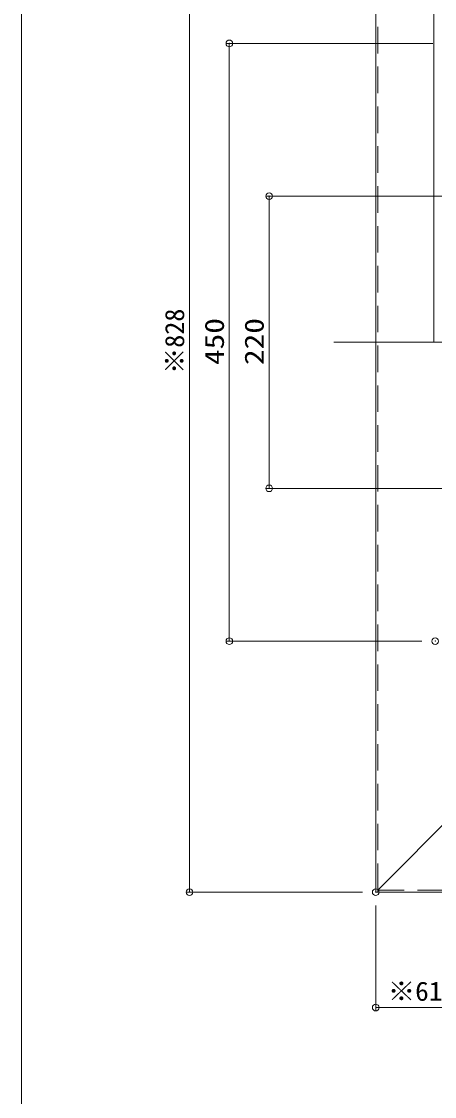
# Model space of a CAD drawing. Units: millimetres, scale not verified. Extents: x -2001 to 1999, y -1385 to 1385.
# Drawn here: x -2001 to -1689, y -12 to 797 of the extents above; entities that cross this region are included whole.
import ezdxf
from ezdxf.enums import TextEntityAlignment as Align

# ---------------------------------------------------------------- set-up
doc = ezdxf.new("R2010")
doc.units = ezdxf.units.MM
doc.header["$LTSCALE"] = 10
doc.header["$PDMODE"] = 32
doc.header["$PDSIZE"] = 5
doc.linetypes.add('DASHED2', pattern=[3, 2, -1])
doc.linetypes.add('LONG_CHAIN', pattern=[21, 18, -1, 1, -1])
for name, color, linetype, lineweight in [('0-0_zumenwaku', 6, 'Continuous', 9), ('0-2_SINSEN', 4, 'LONG_CHAIN', 9), ('0-4_YEL_SSD', 2, 'DASHED2', 9), ('0-5_2', 4, 'Continuous', 9), ('0-8_GRE_M', 3, 'Continuous', 9), ('0-F_0', 7, 'Continuous', 9), ('1-4_sunpou', 1, 'Continuous', 9), ('1-5_DEFPOINTS', 7, 'Continuous', 9)]:
    doc.layers.add(name, color=color, linetype=linetype, lineweight=lineweight)
doc.styles.add('ＭＳ ゴシック', font='')
doc.styles.get('ＭＳ ゴシック').set_extended_font_data('MS Gothic')

# ---------------------------------------------------------------- blocks, each defined once
blk = doc.blocks.new('_ORIGIN')
at = {"layer": '0-F_0', "color": 1}
blk.add_line((0, 0), (-10, 0), dxfattribs=at)
blk.add_circle((0, 0), 5, dxfattribs=at)

msp = doc.modelspace()

# ---------------------------------------------------------------- linework, layer by layer
at = {"layer": '0-0_zumenwaku'}
msp.add_lwpolyline([(-2000.66, -1384.99), (1999.34, -1384.99), (1999.34, 1385.01), (-2000.66, 1385.01)], close=True, dxfattribs=at)
at = {"layer": '0-2_SINSEN'}
msp.add_line((-1765.13, 555.99), (-888.68, 555.99), dxfattribs=at)
at = {"layer": '0-4_YEL_SSD'}
for q in [(-1732.2, 968.49), (-907.2, 143.49)]:
    msp.add_line((-1732.2, 143.49), q, dxfattribs=at)
at = {"layer": '0-5_2'}
for p, q in [((-1733.7, 141.99), (-1733.7, 969.99)), ((-1672.2, 203.49), (-1732.2, 143.49)), ((-1733.7, 141.99), (-905.7, 141.99)), ((-1732.2, 143.49), (-1732.2, 141.99))]:
    msp.add_line(p, q, dxfattribs=at)
at = {"layer": '0-8_GRE_M'}
msp.add_line((-1689.9, 923.49), (-1689.9, 555.99), dxfattribs=at)
at = {"layer": '1-4_sunpou'}
for p, q in [((-1874.01, 964.99), (-1874.01, 146.99)), ((-1690.72, 780.99), (-1846.51, 780.99)), ((-1844.01, 335.99), (-1844.01, 775.99)), ((-1671.84, 665.99), (-1816.51, 665.99)), ((-1814.01, 450.99), (-1814.01, 660.99)), ((-1671.84, 445.99), (-1816.51, 445.99)), ((-1698.81, 330.99), (-1846.51, 330.99)), ((-1743.7, 141.99), (-1876.51, 141.99)), ((-1733.7, 131.99), (-1733.7, 52.55)), ((-1728.7, 55.05), (-1677.2, 55.05))]:
    msp.add_line(p, q, dxfattribs=at)
at = {"layer": '1-5_DEFPOINTS'}
for p in [(-1844.01, 780.99), (-1814.01, 665.99), (-1688.81, 330.99), (-1874.01, 141.99), (-1733.7, 141.99), (-1733.7, 141.99)]:
    msp.add_point(p, dxfattribs=at)

# ---------------------------------------------------------------- block references
at = {"layer": '1-4_sunpou', "xscale": 0.5, "yscale": 0.5}
for p, rotation in [((-1844.01, 780.99), 90), ((-1814.01, 665.99), 90), ((-1814.01, 445.99), 270), ((-1844.01, 330.99), 270), ((-1874.01, 141.99), 270), ((-1733.7, 55.05), 180)]:
    msp.add_blockref('_ORIGIN', p, dxfattribs=dict(at, rotation=rotation))

# ---------------------------------------------------------------- texts
at = {"layer": '1-4_sunpou', "color": 2, "style": 'ＭＳ ゴシック'}
msp.add_text('※828', height=14.44, rotation=90, dxfattribs=at).set_placement((-1873.73, 532.14), align=Align.BOTTOM_LEFT)
at = {"layer": '1-4_sunpou', "color": 2, "style": 'ＭＳ ゴシック', "width": 1.2}
for s, p in [('450', (-1843.73, 538.85)), ('220', (-1813.73, 538.85))]:
    msp.add_text(s, height=14.44, rotation=90, dxfattribs=at).set_placement(p, align=Align.BOTTOM_LEFT)
at = {"layer": '1-4_sunpou', "color": 2, "style": 'ＭＳ ゴシック', "width": 1.05}
msp.add_text('※61.5', height=14.44, dxfattribs=at).set_placement((-1724.66, 55.87), align=Align.BOTTOM_LEFT)

doc.saveas('drawing.dxf')
